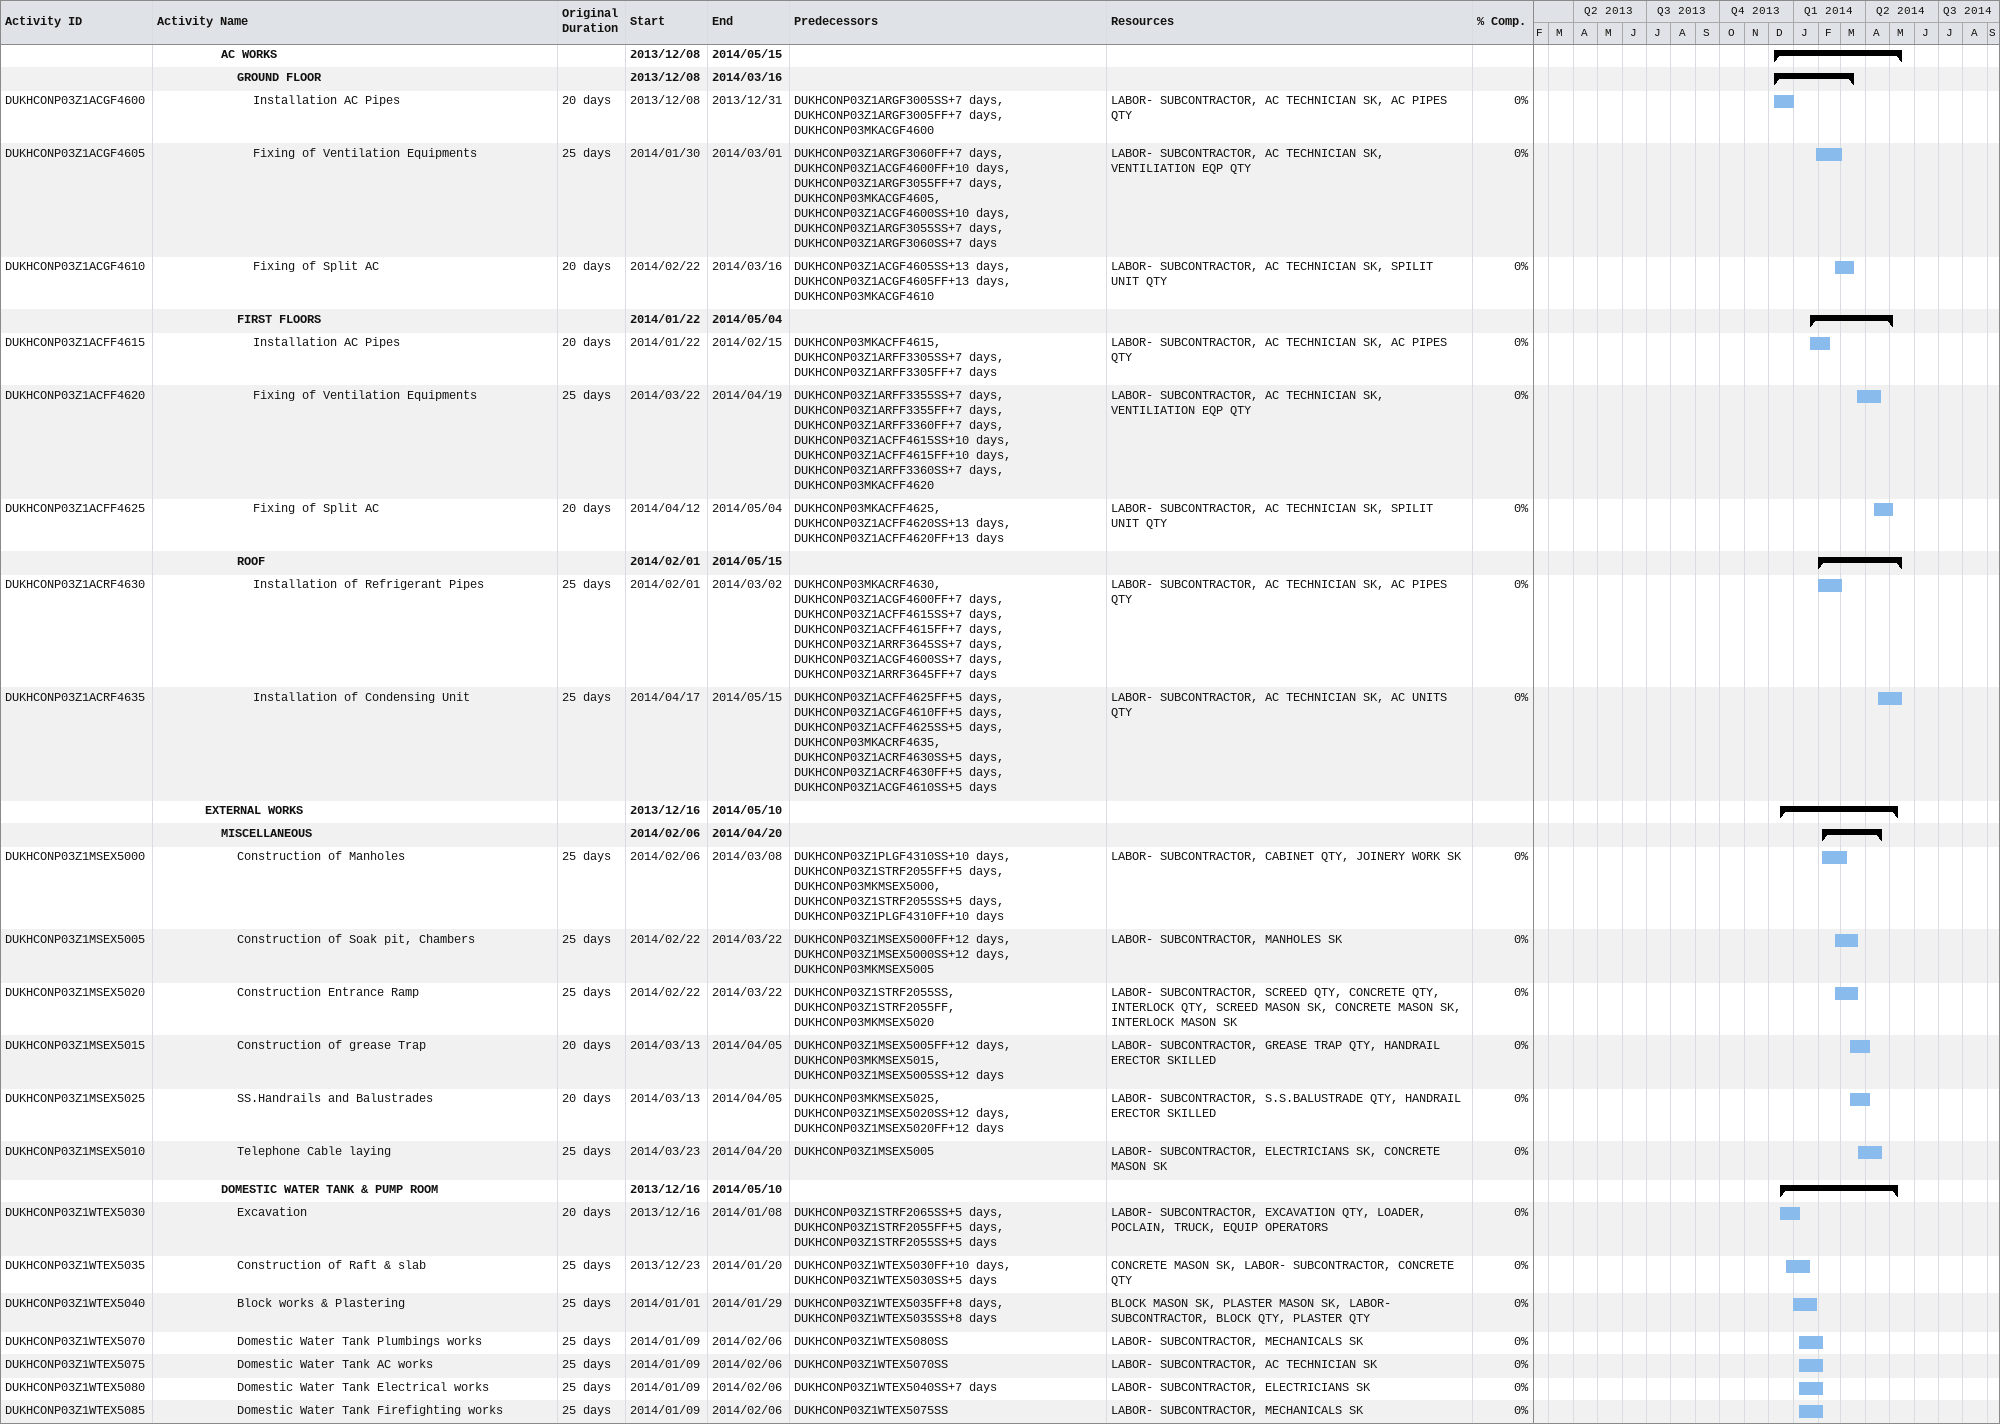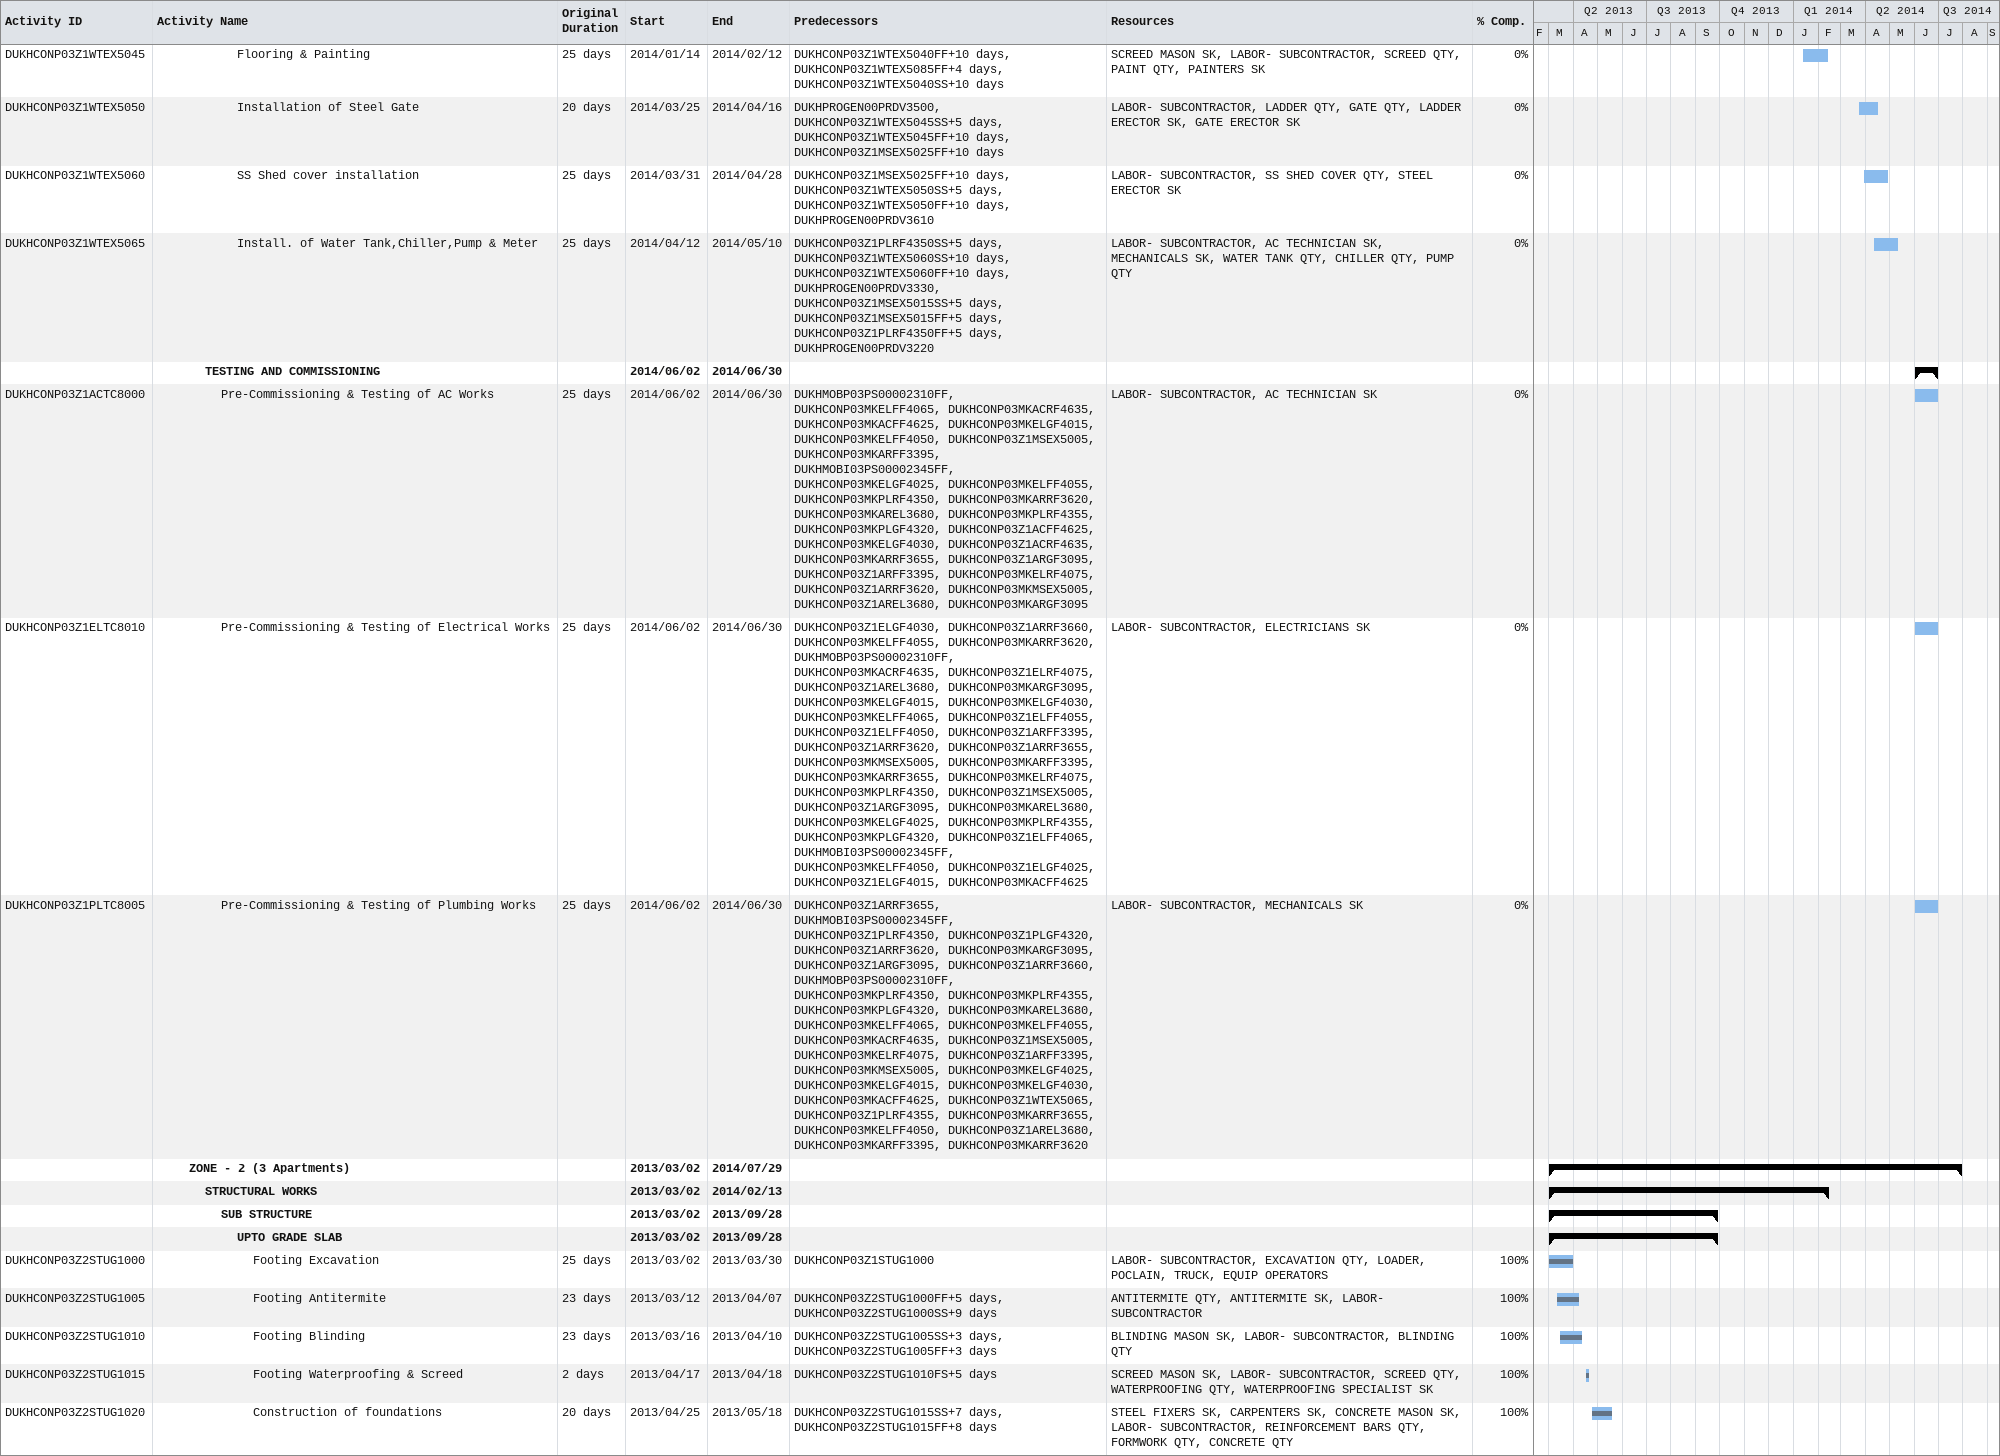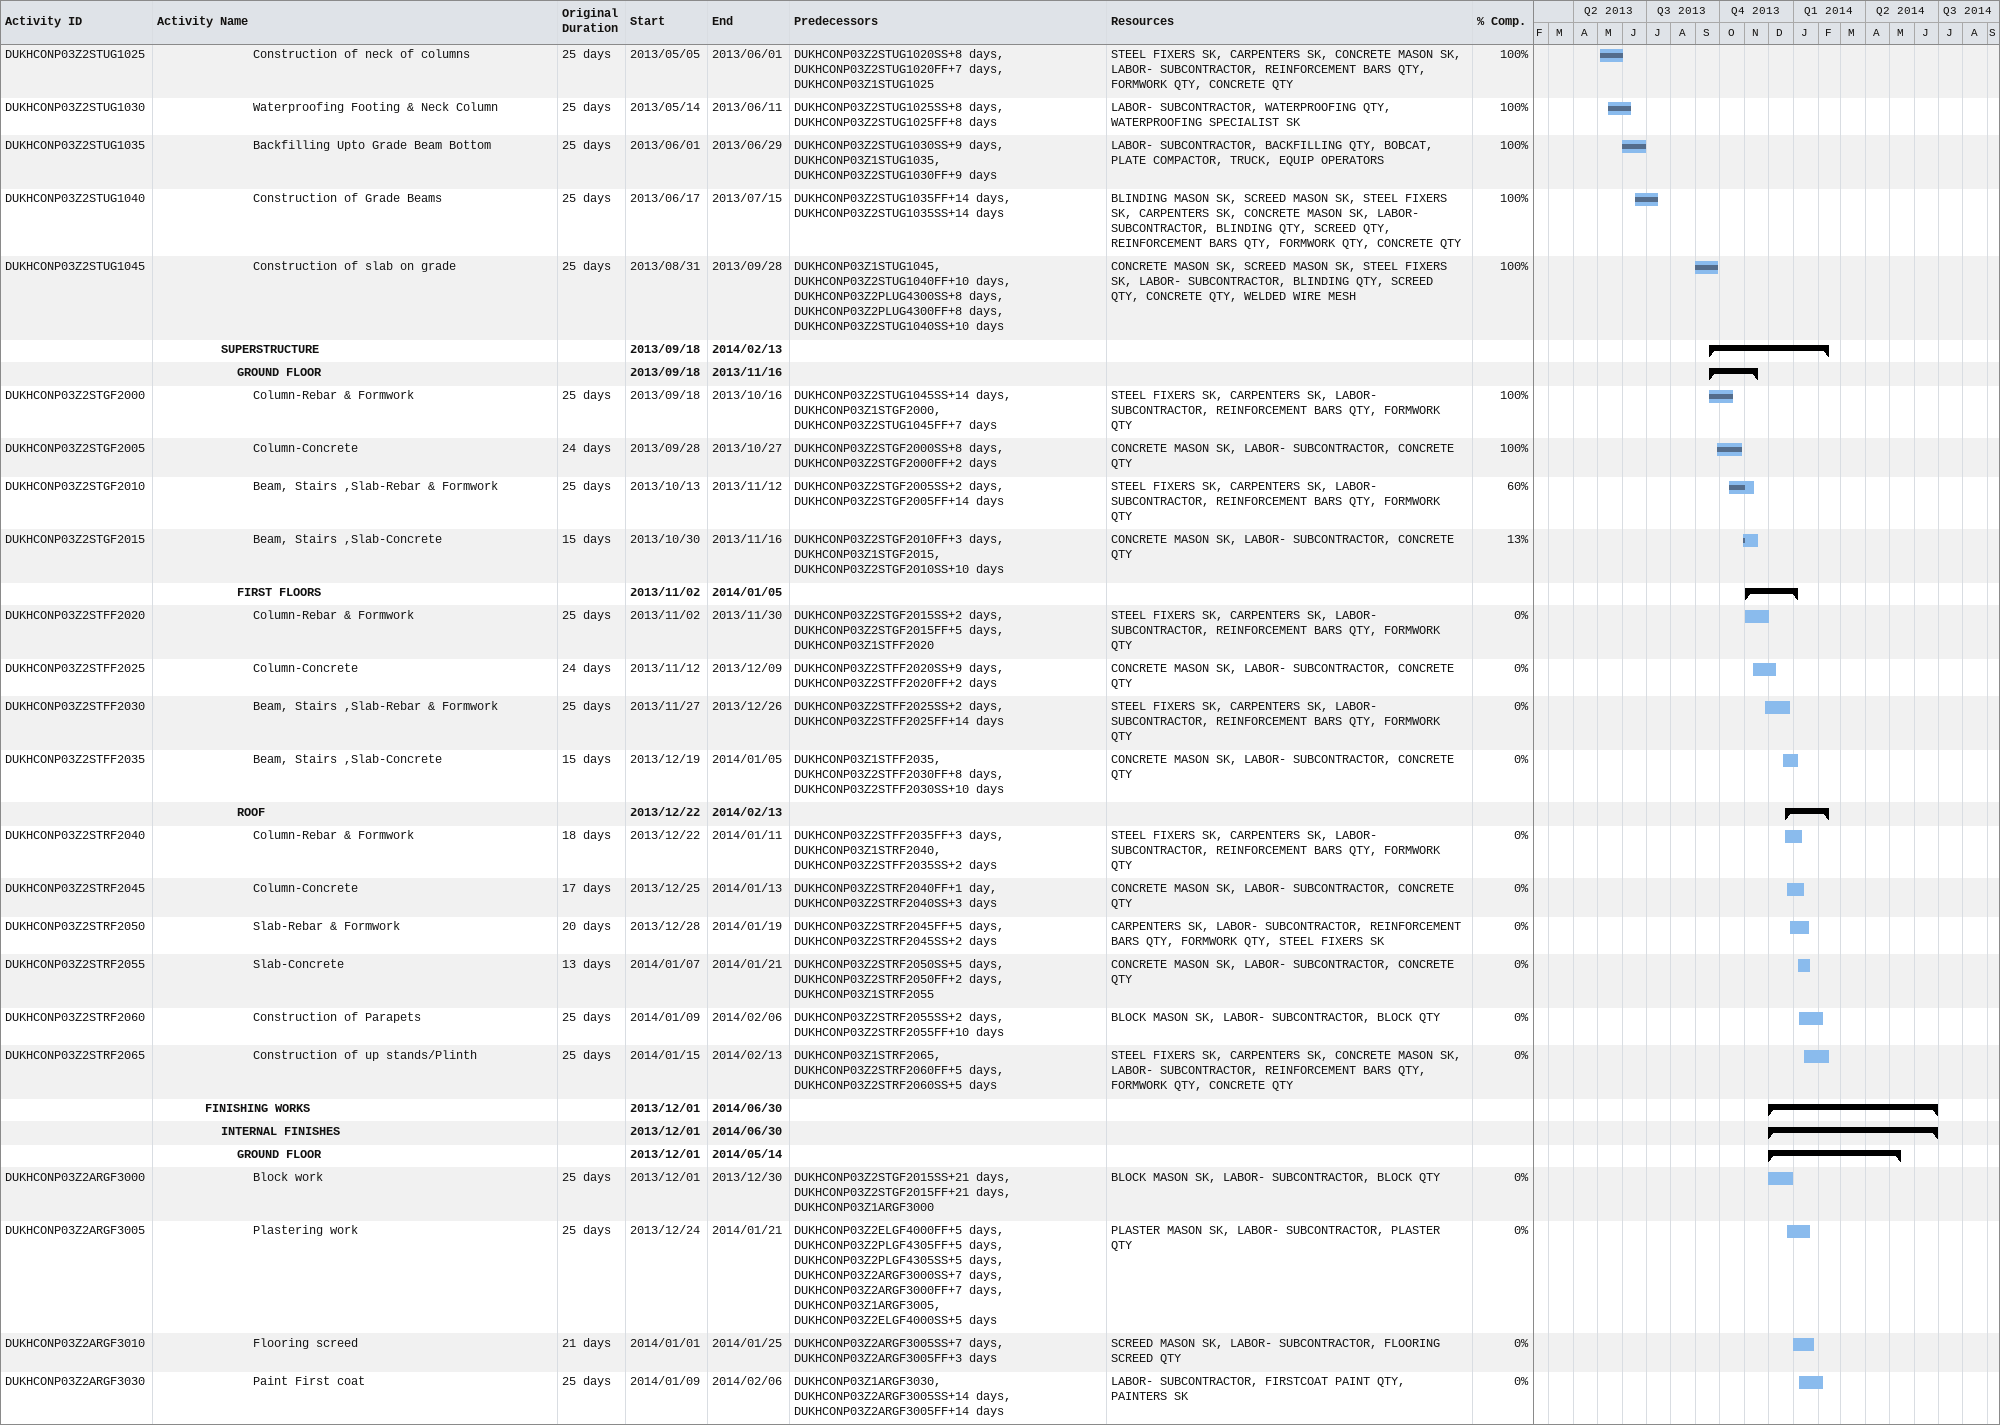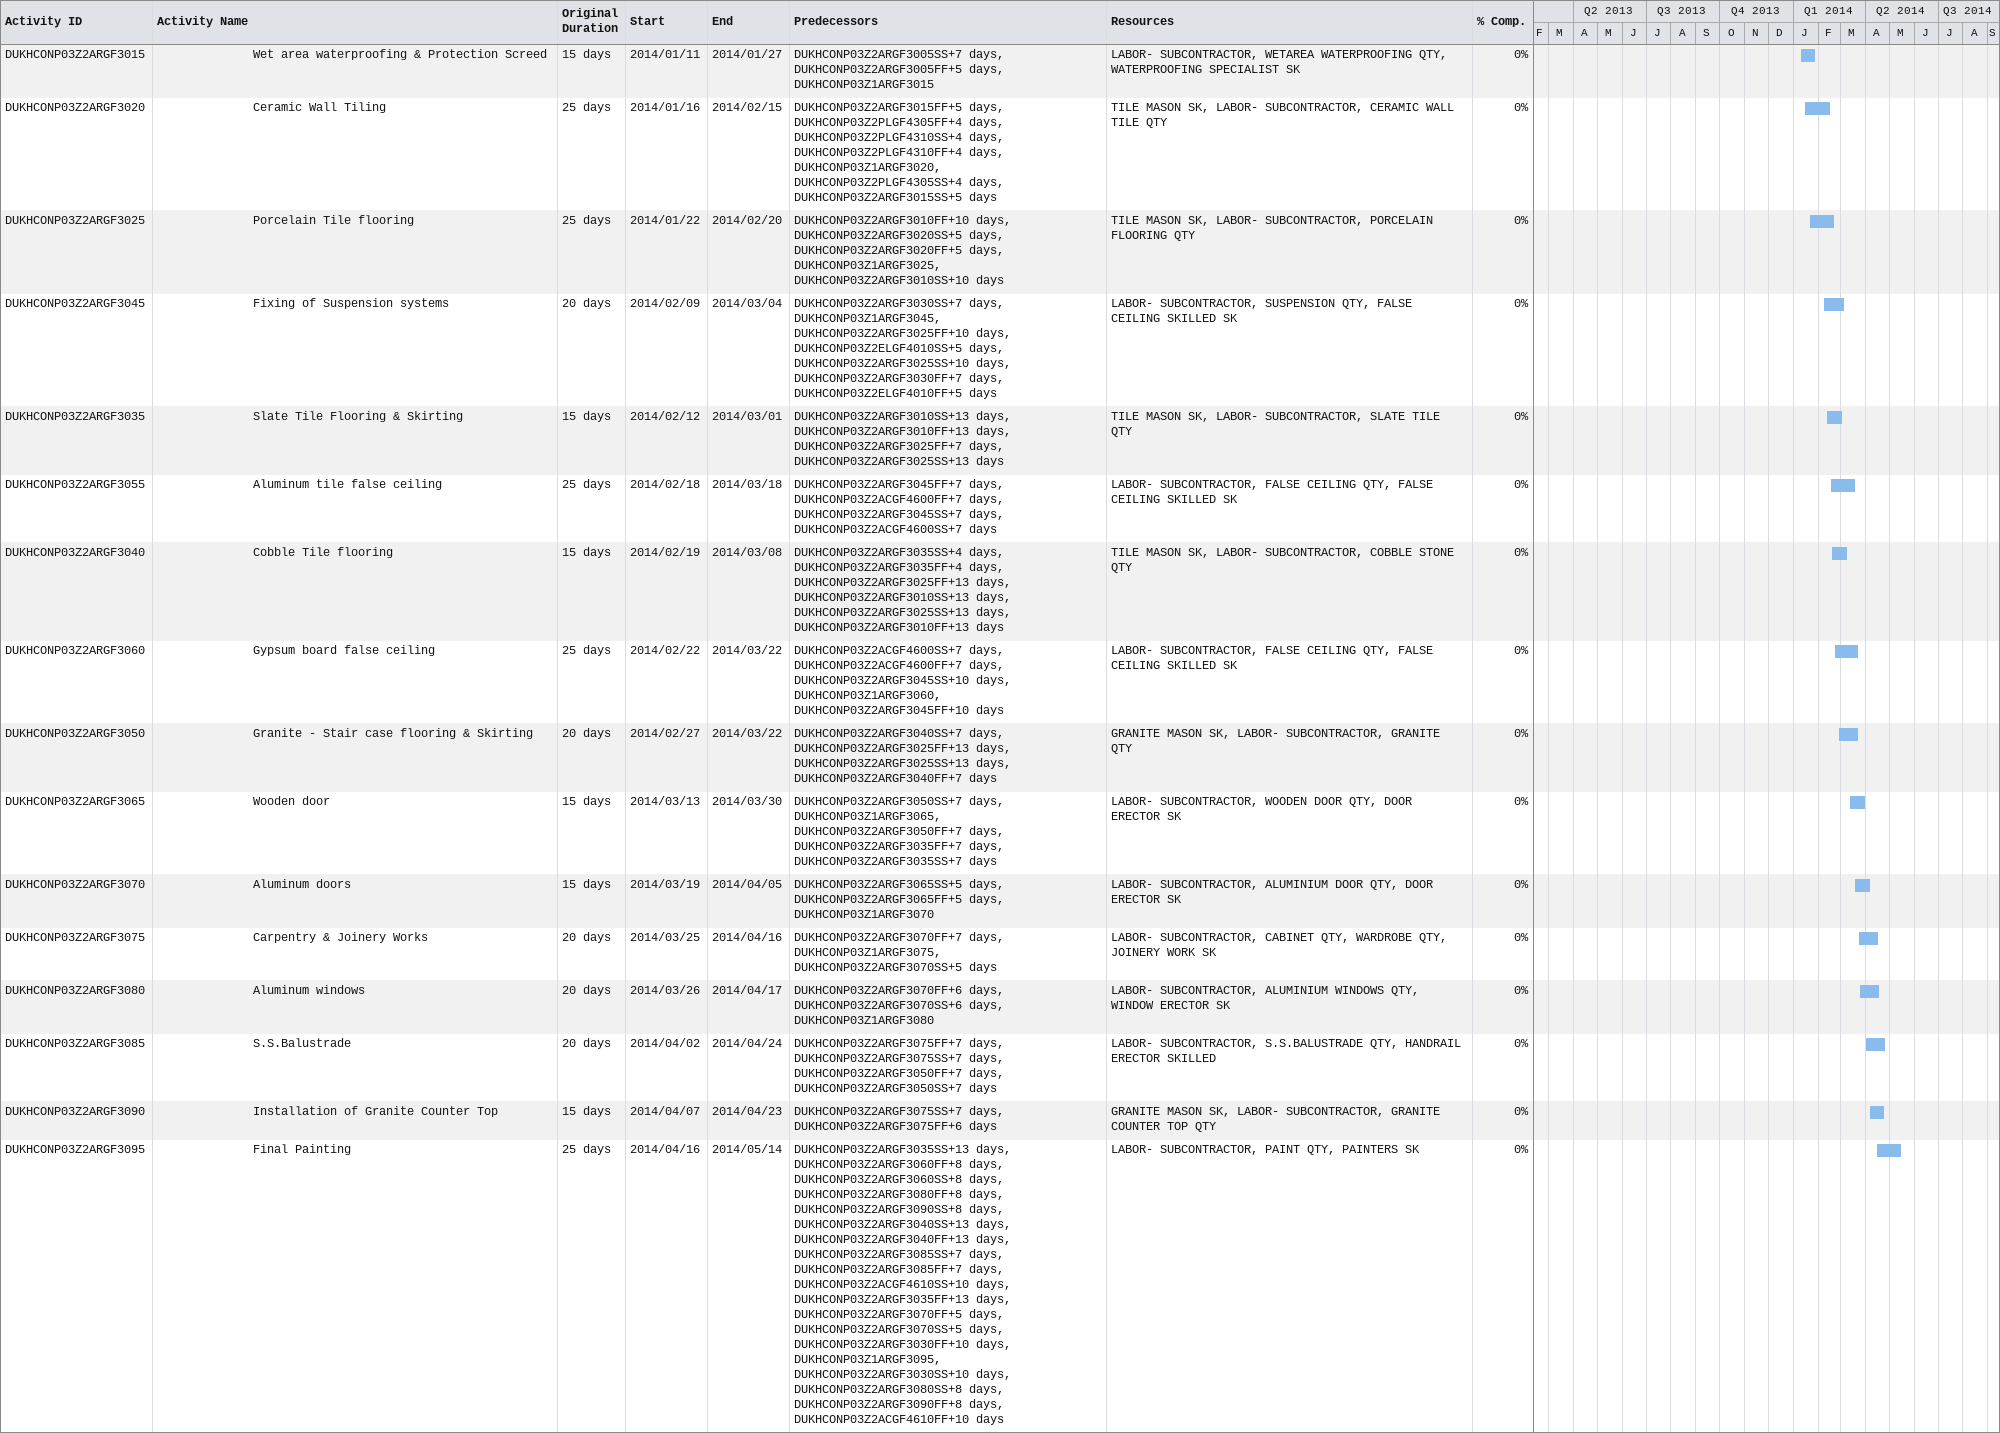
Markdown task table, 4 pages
| ID | Level | Task | Original duration | Start | Finish | Predecessors | Resources | % complete |
|---|---|---|---|---|---|---|---|---|
|  | 5 | **AC WORKS** |  | 2013-12-08 | 2014-05-15 |  |  |  |
|  | 6 | **GROUND FLOOR** |  | 2013-12-08 | 2014-03-16 |  |  |  |
| DUKHCONP03Z1ACGF4600 | 7 | Installation AC Pipes | 20d | 2013-12-08 | 2013-12-31 | DUKHCONP03Z1ARGF3005SS+7d, DUKHCONP03Z1ARGF3005FF+7d, DUKHCONP03MKACGF4600 | LABOR- SUBCONTRACTOR, AC TECHNICIAN SK, AC PIPES QTY | 0 |
| DUKHCONP03Z1ACGF4605 | 7 | Fixing of Ventilation Equipments | 25d | 2014-01-30 | 2014-03-01 | DUKHCONP03Z1ARGF3060FF+7d, DUKHCONP03Z1ACGF4600FF+10d, DUKHCONP03Z1ARGF3055FF+7d, DUKHCONP03MKACGF4605, DUKHCONP03Z1ACGF4600SS+10d, DUKHCONP03Z1ARGF3055SS+7d, DUKHCONP03Z1ARGF3060SS+7d | LABOR- SUBCONTRACTOR, AC TECHNICIAN SK, VENTILIATION EQP QTY | 0 |
| DUKHCONP03Z1ACGF4610 | 7 | Fixing of Split AC | 20d | 2014-02-22 | 2014-03-16 | DUKHCONP03Z1ACGF4605SS+13d, DUKHCONP03Z1ACGF4605FF+13d, DUKHCONP03MKACGF4610 | LABOR- SUBCONTRACTOR, AC TECHNICIAN SK, SPILIT UNIT QTY | 0 |
|  | 6 | **FIRST FLOORS** |  | 2014-01-22 | 2014-05-04 |  |  |  |
| DUKHCONP03Z1ACFF4615 | 7 | Installation AC Pipes | 20d | 2014-01-22 | 2014-02-15 | DUKHCONP03MKACFF4615, DUKHCONP03Z1ARFF3305SS+7d, DUKHCONP03Z1ARFF3305FF+7d | LABOR- SUBCONTRACTOR, AC TECHNICIAN SK, AC PIPES QTY | 0 |
| DUKHCONP03Z1ACFF4620 | 7 | Fixing of Ventilation Equipments | 25d | 2014-03-22 | 2014-04-19 | DUKHCONP03Z1ARFF3355SS+7d, DUKHCONP03Z1ARFF3355FF+7d, DUKHCONP03Z1ARFF3360FF+7d, DUKHCONP03Z1ACFF4615SS+10d, DUKHCONP03Z1ACFF4615FF+10d, DUKHCONP03Z1ARFF3360SS+7d, DUKHCONP03MKACFF4620 | LABOR- SUBCONTRACTOR, AC TECHNICIAN SK, VENTILIATION EQP QTY | 0 |
| DUKHCONP03Z1ACFF4625 | 7 | Fixing of Split AC | 20d | 2014-04-12 | 2014-05-04 | DUKHCONP03MKACFF4625, DUKHCONP03Z1ACFF4620SS+13d, DUKHCONP03Z1ACFF4620FF+13d | LABOR- SUBCONTRACTOR, AC TECHNICIAN SK, SPILIT UNIT QTY | 0 |
|  | 6 | **ROOF** |  | 2014-02-01 | 2014-05-15 |  |  |  |
| DUKHCONP03Z1ACRF4630 | 7 | Installation of Refrigerant Pipes | 25d | 2014-02-01 | 2014-03-02 | DUKHCONP03MKACRF4630, DUKHCONP03Z1ACGF4600FF+7d, DUKHCONP03Z1ACFF4615SS+7d, DUKHCONP03Z1ACFF4615FF+7d, DUKHCONP03Z1ARRF3645SS+7d, DUKHCONP03Z1ACGF4600SS+7d, DUKHCONP03Z1ARRF3645FF+7d | LABOR- SUBCONTRACTOR, AC TECHNICIAN SK, AC PIPES QTY | 0 |
| DUKHCONP03Z1ACRF4635 | 7 | Installation of Condensing Unit | 25d | 2014-04-17 | 2014-05-15 | DUKHCONP03Z1ACFF4625FF+5d, DUKHCONP03Z1ACGF4610FF+5d, DUKHCONP03Z1ACFF4625SS+5d, DUKHCONP03MKACRF4635, DUKHCONP03Z1ACRF4630SS+5d, DUKHCONP03Z1ACRF4630FF+5d, DUKHCONP03Z1ACGF4610SS+5d | LABOR- SUBCONTRACTOR, AC TECHNICIAN SK, AC UNITS QTY | 0 |
|  | 4 | **EXTERNAL WORKS** |  | 2013-12-16 | 2014-05-10 |  |  |  |
|  | 5 | **MISCELLANEOUS** |  | 2014-02-06 | 2014-04-20 |  |  |  |
| DUKHCONP03Z1MSEX5000 | 6 | Construction of Manholes | 25d | 2014-02-06 | 2014-03-08 | DUKHCONP03Z1PLGF4310SS+10d, DUKHCONP03Z1STRF2055FF+5d, DUKHCONP03MKMSEX5000, DUKHCONP03Z1STRF2055SS+5d, DUKHCONP03Z1PLGF4310FF+10d | LABOR- SUBCONTRACTOR, CABINET QTY, JOINERY WORK SK | 0 |
| DUKHCONP03Z1MSEX5005 | 6 | Construction of Soak pit, Chambers | 25d | 2014-02-22 | 2014-03-22 | DUKHCONP03Z1MSEX5000FF+12d, DUKHCONP03Z1MSEX5000SS+12d, DUKHCONP03MKMSEX5005 | LABOR- SUBCONTRACTOR, MANHOLES SK | 0 |
| DUKHCONP03Z1MSEX5020 | 6 | Construction Entrance Ramp | 25d | 2014-02-22 | 2014-03-22 | DUKHCONP03Z1STRF2055SS, DUKHCONP03Z1STRF2055FF, DUKHCONP03MKMSEX5020 | LABOR- SUBCONTRACTOR, SCREED QTY, CONCRETE QTY, INTERLOCK QTY, SCREED MASON SK, CONCRETE MASON SK, INTERLOCK MASON SK | 0 |
| DUKHCONP03Z1MSEX5015 | 6 | Construction of grease Trap | 20d | 2014-03-13 | 2014-04-05 | DUKHCONP03Z1MSEX5005FF+12d, DUKHCONP03MKMSEX5015, DUKHCONP03Z1MSEX5005SS+12d | LABOR- SUBCONTRACTOR, GREASE TRAP QTY, HANDRAIL ERECTOR SKILLED | 0 |
| DUKHCONP03Z1MSEX5025 | 6 | SS.Handrails and Balustrades | 20d | 2014-03-13 | 2014-04-05 | DUKHCONP03MKMSEX5025, DUKHCONP03Z1MSEX5020SS+12d, DUKHCONP03Z1MSEX5020FF+12d | LABOR- SUBCONTRACTOR, S.S.BALUSTRADE QTY, HANDRAIL ERECTOR SKILLED | 0 |
| DUKHCONP03Z1MSEX5010 | 6 | Telephone Cable laying | 25d | 2014-03-23 | 2014-04-20 | DUKHCONP03Z1MSEX5005 | LABOR- SUBCONTRACTOR, ELECTRICIANS SK, CONCRETE MASON SK | 0 |
|  | 5 | **DOMESTIC WATER TANK & PUMP ROOM** |  | 2013-12-16 | 2014-05-10 |  |  |  |
| DUKHCONP03Z1WTEX5030 | 6 | Excavation | 20d | 2013-12-16 | 2014-01-08 | DUKHCONP03Z1STRF2065SS+5d, DUKHCONP03Z1STRF2055FF+5d, DUKHCONP03Z1STRF2055SS+5d | LABOR- SUBCONTRACTOR, EXCAVATION QTY, LOADER, POCLAIN, TRUCK, EQUIP OPERATORS | 0 |
| DUKHCONP03Z1WTEX5035 | 6 | Construction of Raft & slab | 25d | 2013-12-23 | 2014-01-20 | DUKHCONP03Z1WTEX5030FF+10d, DUKHCONP03Z1WTEX5030SS+5d | CONCRETE MASON SK, LABOR- SUBCONTRACTOR, CONCRETE QTY | 0 |
| DUKHCONP03Z1WTEX5040 | 6 | Block works & Plastering | 25d | 2014-01-01 | 2014-01-29 | DUKHCONP03Z1WTEX5035FF+8d, DUKHCONP03Z1WTEX5035SS+8d | BLOCK MASON SK, PLASTER MASON SK, LABOR- SUBCONTRACTOR, BLOCK QTY, PLASTER QTY | 0 |
| DUKHCONP03Z1WTEX5070 | 6 | Domestic Water Tank Plumbings works | 25d | 2014-01-09 | 2014-02-06 | DUKHCONP03Z1WTEX5080SS | LABOR- SUBCONTRACTOR, MECHANICALS SK | 0 |
| DUKHCONP03Z1WTEX5075 | 6 | Domestic Water Tank AC works | 25d | 2014-01-09 | 2014-02-06 | DUKHCONP03Z1WTEX5070SS | LABOR- SUBCONTRACTOR, AC TECHNICIAN SK | 0 |
| DUKHCONP03Z1WTEX5080 | 6 | Domestic Water Tank Electrical works | 25d | 2014-01-09 | 2014-02-06 | DUKHCONP03Z1WTEX5040SS+7d | LABOR- SUBCONTRACTOR, ELECTRICIANS SK | 0 |
| DUKHCONP03Z1WTEX5085 | 6 | Domestic Water Tank Firefighting works | 25d | 2014-01-09 | 2014-02-06 | DUKHCONP03Z1WTEX5075SS | LABOR- SUBCONTRACTOR, MECHANICALS SK | 0 |
| DUKHCONP03Z1WTEX5045 | 6 | Flooring & Painting | 25d | 2014-01-14 | 2014-02-12 | DUKHCONP03Z1WTEX5040FF+10d, DUKHCONP03Z1WTEX5085FF+4d, DUKHCONP03Z1WTEX5040SS+10d | SCREED MASON SK, LABOR- SUBCONTRACTOR, SCREED QTY, PAINT QTY, PAINTERS SK | 0 |
| DUKHCONP03Z1WTEX5050 | 6 | Installation of Steel Gate | 20d | 2014-03-25 | 2014-04-16 | DUKHPROGEN00PRDV3500, DUKHCONP03Z1WTEX5045SS+5d, DUKHCONP03Z1WTEX5045FF+10d, DUKHCONP03Z1MSEX5025FF+10d | LABOR- SUBCONTRACTOR, LADDER QTY, GATE QTY, LADDER ERECTOR SK, GATE ERECTOR SK | 0 |
| DUKHCONP03Z1WTEX5060 | 6 | SS Shed cover installation | 25d | 2014-03-31 | 2014-04-28 | DUKHCONP03Z1MSEX5025FF+10d, DUKHCONP03Z1WTEX5050SS+5d, DUKHCONP03Z1WTEX5050FF+10d, DUKHPROGEN00PRDV3610 | LABOR- SUBCONTRACTOR, SS SHED COVER QTY, STEEL ERECTOR SK | 0 |
| DUKHCONP03Z1WTEX5065 | 6 | Install. of Water Tank,Chiller,Pump & Meter | 25d | 2014-04-12 | 2014-05-10 | DUKHCONP03Z1PLRF4350SS+5d, DUKHCONP03Z1WTEX5060SS+10d, DUKHCONP03Z1WTEX5060FF+10d, DUKHPROGEN00PRDV3330, DUKHCONP03Z1MSEX5015SS+5d, DUKHCONP03Z1MSEX5015FF+5d, DUKHCONP03Z1PLRF4350FF+5d, DUKHPROGEN00PRDV3220 | LABOR- SUBCONTRACTOR, AC TECHNICIAN SK, MECHANICALS SK, WATER TANK QTY, CHILLER QTY, PUMP QTY | 0 |
|  | 4 | **TESTING AND COMMISSIONING** |  | 2014-06-02 | 2014-06-30 |  |  |  |
| DUKHCONP03Z1ACTC8000 | 5 | Pre-Commissioning & Testing of AC Works | 25d | 2014-06-02 | 2014-06-30 | DUKHMOBP03PS00002310FF, DUKHCONP03MKELFF4065, DUKHCONP03MKACRF4635, DUKHCONP03MKACFF4625, DUKHCONP03MKELGF4015, DUKHCONP03MKELFF4050, DUKHCONP03Z1MSEX5005, DUKHCONP03MKARFF3395, DUKHMOBI03PS00002345FF, DUKHCONP03MKELGF4025, DUKHCONP03MKELFF4055, DUKHCONP03MKPLRF4350, DUKHCONP03MKARRF3620, DUKHCONP03MKAREL3680, DUKHCONP03MKPLRF4355, DUKHCONP03MKPLGF4320, DUKHCONP03Z1ACFF4625, DUKHCONP03MKELGF4030, DUKHCONP03Z1ACRF4635, DUKHCONP03MKARRF3655, DUKHCONP03Z1ARGF3095, DUKHCONP03Z1ARFF3395, DUKHCONP03MKELRF4075, DUKHCONP03Z1ARRF3620, DUKHCONP03MKMSEX5005, DUKHCONP03Z1AREL3680, DUKHCONP03MKARGF3095 | LABOR- SUBCONTRACTOR, AC TECHNICIAN SK | 0 |
| DUKHCONP03Z1ELTC8010 | 5 | Pre-Commissioning & Testing of Electrical Works | 25d | 2014-06-02 | 2014-06-30 | DUKHCONP03Z1ELGF4030, DUKHCONP03Z1ARRF3660, DUKHCONP03MKELFF4055, DUKHCONP03MKARRF3620, DUKHMOBP03PS00002310FF, DUKHCONP03MKACRF4635, DUKHCONP03Z1ELRF4075, DUKHCONP03Z1AREL3680, DUKHCONP03MKARGF3095, DUKHCONP03MKELGF4015, DUKHCONP03MKELGF4030, DUKHCONP03MKELFF4065, DUKHCONP03Z1ELFF4055, DUKHCONP03Z1ELFF4050, DUKHCONP03Z1ARFF3395, DUKHCONP03Z1ARRF3620, DUKHCONP03Z1ARRF3655, DUKHCONP03MKMSEX5005, DUKHCONP03MKARFF3395, DUKHCONP03MKARRF3655, DUKHCONP03MKELRF4075, DUKHCONP03MKPLRF4350, DUKHCONP03Z1MSEX5005, DUKHCONP03Z1ARGF3095, DUKHCONP03MKAREL3680, DUKHCONP03MKELGF4025, DUKHCONP03MKPLRF4355, DUKHCONP03MKPLGF4320, DUKHCONP03Z1ELFF4065, DUKHMOBI03PS00002345FF, DUKHCONP03MKELFF4050, DUKHCONP03Z1ELGF4025, DUKHCONP03Z1ELGF4015, DUKHCONP03MKACFF4625 | LABOR- SUBCONTRACTOR, ELECTRICIANS SK | 0 |
| DUKHCONP03Z1PLTC8005 | 5 | Pre-Commissioning & Testing of Plumbing Works | 25d | 2014-06-02 | 2014-06-30 | DUKHCONP03Z1ARRF3655, DUKHMOBI03PS00002345FF, DUKHCONP03Z1PLRF4350, DUKHCONP03Z1PLGF4320, DUKHCONP03Z1ARRF3620, DUKHCONP03MKARGF3095, DUKHCONP03Z1ARGF3095, DUKHCONP03Z1ARRF3660, DUKHMOBP03PS00002310FF, DUKHCONP03MKPLRF4350, DUKHCONP03MKPLRF4355, DUKHCONP03MKPLGF4320, DUKHCONP03MKAREL3680, DUKHCONP03MKELFF4065, DUKHCONP03MKELFF4055, DUKHCONP03MKACRF4635, DUKHCONP03Z1MSEX5005, DUKHCONP03MKELRF4075, DUKHCONP03Z1ARFF3395, DUKHCONP03MKMSEX5005, DUKHCONP03MKELGF4025, DUKHCONP03MKELGF4015, DUKHCONP03MKELGF4030, DUKHCONP03MKACFF4625, DUKHCONP03Z1WTEX5065, DUKHCONP03Z1PLRF4355, DUKHCONP03MKARRF3655, DUKHCONP03MKELFF4050, DUKHCONP03Z1AREL3680, DUKHCONP03MKARFF3395, DUKHCONP03MKARRF3620 | LABOR- SUBCONTRACTOR, MECHANICALS SK | 0 |
|  | 3 | **ZONE - 2 (3 Apartments)** |  | 2013-03-02 | 2014-07-29 |  |  |  |
|  | 4 | **STRUCTURAL WORKS** |  | 2013-03-02 | 2014-02-13 |  |  |  |
|  | 5 | **SUB STRUCTURE** |  | 2013-03-02 | 2013-09-28 |  |  |  |
|  | 6 | **UPTO GRADE SLAB** |  | 2013-03-02 | 2013-09-28 |  |  |  |
| DUKHCONP03Z2STUG1000 | 7 | Footing Excavation | 25d | 2013-03-02 | 2013-03-30 | DUKHCONP03Z1STUG1000 | LABOR- SUBCONTRACTOR, EXCAVATION QTY, LOADER, POCLAIN, TRUCK, EQUIP OPERATORS | 100 |
| DUKHCONP03Z2STUG1005 | 7 | Footing Antitermite | 23d | 2013-03-12 | 2013-04-07 | DUKHCONP03Z2STUG1000FF+5d, DUKHCONP03Z2STUG1000SS+9d | ANTITERMITE QTY, ANTITERMITE SK, LABOR- SUBCONTRACTOR | 100 |
| DUKHCONP03Z2STUG1010 | 7 | Footing Blinding | 23d | 2013-03-16 | 2013-04-10 | DUKHCONP03Z2STUG1005SS+3d, DUKHCONP03Z2STUG1005FF+3d | BLINDING MASON SK, LABOR- SUBCONTRACTOR, BLINDING QTY | 100 |
| DUKHCONP03Z2STUG1015 | 7 | Footing Waterproofing & Screed | 2d | 2013-04-17 | 2013-04-18 | DUKHCONP03Z2STUG1010FS+5d | SCREED MASON SK, LABOR- SUBCONTRACTOR, SCREED QTY, WATERPROOFING QTY, WATERPROOFING SPECIALIST SK | 100 |
| DUKHCONP03Z2STUG1020 | 7 | Construction of foundations | 20d | 2013-04-25 | 2013-05-18 | DUKHCONP03Z2STUG1015SS+7d, DUKHCONP03Z2STUG1015FF+8d | STEEL FIXERS SK, CARPENTERS SK, CONCRETE MASON SK, LABOR- SUBCONTRACTOR, REINFORCEMENT BARS QTY, FORMWORK QTY, CONCRETE QTY | 100 |
| DUKHCONP03Z2STUG1025 | 7 | Construction of neck of columns | 25d | 2013-05-05 | 2013-06-01 | DUKHCONP03Z2STUG1020SS+8d, DUKHCONP03Z2STUG1020FF+7d, DUKHCONP03Z1STUG1025 | STEEL FIXERS SK, CARPENTERS SK, CONCRETE MASON SK, LABOR- SUBCONTRACTOR, REINFORCEMENT BARS QTY, FORMWORK QTY, CONCRETE QTY | 100 |
| DUKHCONP03Z2STUG1030 | 7 | Waterproofing Footing & Neck Column | 25d | 2013-05-14 | 2013-06-11 | DUKHCONP03Z2STUG1025SS+8d, DUKHCONP03Z2STUG1025FF+8d | LABOR- SUBCONTRACTOR, WATERPROOFING QTY, WATERPROOFING SPECIALIST SK | 100 |
| DUKHCONP03Z2STUG1035 | 7 | Backfilling Upto Grade Beam Bottom | 25d | 2013-06-01 | 2013-06-29 | DUKHCONP03Z2STUG1030SS+9d, DUKHCONP03Z1STUG1035, DUKHCONP03Z2STUG1030FF+9d | LABOR- SUBCONTRACTOR, BACKFILLING QTY, BOBCAT, PLATE COMPACTOR, TRUCK, EQUIP OPERATORS | 100 |
| DUKHCONP03Z2STUG1040 | 7 | Construction of Grade Beams | 25d | 2013-06-17 | 2013-07-15 | DUKHCONP03Z2STUG1035FF+14d, DUKHCONP03Z2STUG1035SS+14d | BLINDING MASON SK, SCREED MASON SK, STEEL FIXERS SK, CARPENTERS SK, CONCRETE MASON SK, LABOR- SUBCONTRACTOR, BLINDING QTY, SCREED QTY, REINFORCEMENT BARS QTY, FORMWORK QTY, CONCRETE QTY | 100 |
| DUKHCONP03Z2STUG1045 | 7 | Construction of slab on grade | 25d | 2013-08-31 | 2013-09-28 | DUKHCONP03Z1STUG1045, DUKHCONP03Z2STUG1040FF+10d, DUKHCONP03Z2PLUG4300SS+8d, DUKHCONP03Z2PLUG4300FF+8d, DUKHCONP03Z2STUG1040SS+10d | CONCRETE MASON SK, SCREED MASON SK, STEEL FIXERS SK, LABOR- SUBCONTRACTOR, BLINDING QTY, SCREED QTY, CONCRETE QTY, WELDED WIRE MESH | 100 |
|  | 5 | **SUPERSTRUCTURE** |  | 2013-09-18 | 2014-02-13 |  |  |  |
|  | 6 | **GROUND FLOOR** |  | 2013-09-18 | 2013-11-16 |  |  |  |
| DUKHCONP03Z2STGF2000 | 7 | Column-Rebar & Formwork | 25d | 2013-09-18 | 2013-10-16 | DUKHCONP03Z2STUG1045SS+14d, DUKHCONP03Z1STGF2000, DUKHCONP03Z2STUG1045FF+7d | STEEL FIXERS SK, CARPENTERS SK, LABOR- SUBCONTRACTOR, REINFORCEMENT BARS QTY, FORMWORK QTY | 100 |
| DUKHCONP03Z2STGF2005 | 7 | Column-Concrete | 24d | 2013-09-28 | 2013-10-27 | DUKHCONP03Z2STGF2000SS+8d, DUKHCONP03Z2STGF2000FF+2d | CONCRETE MASON SK, LABOR- SUBCONTRACTOR, CONCRETE QTY | 100 |
| DUKHCONP03Z2STGF2010 | 7 | Beam, Stairs ,Slab-Rebar & Formwork | 25d | 2013-10-13 | 2013-11-12 | DUKHCONP03Z2STGF2005SS+2d, DUKHCONP03Z2STGF2005FF+14d | STEEL FIXERS SK, CARPENTERS SK, LABOR- SUBCONTRACTOR, REINFORCEMENT BARS QTY, FORMWORK QTY | 60 |
| DUKHCONP03Z2STGF2015 | 7 | Beam, Stairs ,Slab-Concrete | 15d | 2013-10-30 | 2013-11-16 | DUKHCONP03Z2STGF2010FF+3d, DUKHCONP03Z1STGF2015, DUKHCONP03Z2STGF2010SS+10d | CONCRETE MASON SK, LABOR- SUBCONTRACTOR, CONCRETE QTY | 13 |
|  | 6 | **FIRST FLOORS** |  | 2013-11-02 | 2014-01-05 |  |  |  |
| DUKHCONP03Z2STFF2020 | 7 | Column-Rebar & Formwork | 25d | 2013-11-02 | 2013-11-30 | DUKHCONP03Z2STGF2015SS+2d, DUKHCONP03Z2STGF2015FF+5d, DUKHCONP03Z1STFF2020 | STEEL FIXERS SK, CARPENTERS SK, LABOR- SUBCONTRACTOR, REINFORCEMENT BARS QTY, FORMWORK QTY | 0 |
| DUKHCONP03Z2STFF2025 | 7 | Column-Concrete | 24d | 2013-11-12 | 2013-12-09 | DUKHCONP03Z2STFF2020SS+9d, DUKHCONP03Z2STFF2020FF+2d | CONCRETE MASON SK, LABOR- SUBCONTRACTOR, CONCRETE QTY | 0 |
| DUKHCONP03Z2STFF2030 | 7 | Beam, Stairs ,Slab-Rebar & Formwork | 25d | 2013-11-27 | 2013-12-26 | DUKHCONP03Z2STFF2025SS+2d, DUKHCONP03Z2STFF2025FF+14d | STEEL FIXERS SK, CARPENTERS SK, LABOR- SUBCONTRACTOR, REINFORCEMENT BARS QTY, FORMWORK QTY | 0 |
| DUKHCONP03Z2STFF2035 | 7 | Beam, Stairs ,Slab-Concrete | 15d | 2013-12-19 | 2014-01-05 | DUKHCONP03Z1STFF2035, DUKHCONP03Z2STFF2030FF+8d, DUKHCONP03Z2STFF2030SS+10d | CONCRETE MASON SK, LABOR- SUBCONTRACTOR, CONCRETE QTY | 0 |
|  | 6 | **ROOF** |  | 2013-12-22 | 2014-02-13 |  |  |  |
| DUKHCONP03Z2STRF2040 | 7 | Column-Rebar & Formwork | 18d | 2013-12-22 | 2014-01-11 | DUKHCONP03Z2STFF2035FF+3d, DUKHCONP03Z1STRF2040, DUKHCONP03Z2STFF2035SS+2d | STEEL FIXERS SK, CARPENTERS SK, LABOR- SUBCONTRACTOR, REINFORCEMENT BARS QTY, FORMWORK QTY | 0 |
| DUKHCONP03Z2STRF2045 | 7 | Column-Concrete | 17d | 2013-12-25 | 2014-01-13 | DUKHCONP03Z2STRF2040FF+1d, DUKHCONP03Z2STRF2040SS+3d | CONCRETE MASON SK, LABOR- SUBCONTRACTOR, CONCRETE QTY | 0 |
| DUKHCONP03Z2STRF2050 | 7 | Slab-Rebar & Formwork | 20d | 2013-12-28 | 2014-01-19 | DUKHCONP03Z2STRF2045FF+5d, DUKHCONP03Z2STRF2045SS+2d | CARPENTERS SK, LABOR- SUBCONTRACTOR, REINFORCEMENT BARS QTY, FORMWORK QTY, STEEL FIXERS SK | 0 |
| DUKHCONP03Z2STRF2055 | 7 | Slab-Concrete | 13d | 2014-01-07 | 2014-01-21 | DUKHCONP03Z2STRF2050SS+5d, DUKHCONP03Z2STRF2050FF+2d, DUKHCONP03Z1STRF2055 | CONCRETE MASON SK, LABOR- SUBCONTRACTOR, CONCRETE QTY | 0 |
| DUKHCONP03Z2STRF2060 | 7 | Construction of Parapets | 25d | 2014-01-09 | 2014-02-06 | DUKHCONP03Z2STRF2055SS+2d, DUKHCONP03Z2STRF2055FF+10d | BLOCK MASON SK, LABOR- SUBCONTRACTOR, BLOCK QTY | 0 |
| DUKHCONP03Z2STRF2065 | 7 | Construction of up stands/Plinth | 25d | 2014-01-15 | 2014-02-13 | DUKHCONP03Z1STRF2065, DUKHCONP03Z2STRF2060FF+5d, DUKHCONP03Z2STRF2060SS+5d | STEEL FIXERS SK, CARPENTERS SK, CONCRETE MASON SK, LABOR- SUBCONTRACTOR, REINFORCEMENT BARS QTY, FORMWORK QTY, CONCRETE QTY | 0 |
|  | 4 | **FINISHING WORKS** |  | 2013-12-01 | 2014-06-30 |  |  |  |
|  | 5 | **INTERNAL FINISHES** |  | 2013-12-01 | 2014-06-30 |  |  |  |
|  | 6 | **GROUND FLOOR** |  | 2013-12-01 | 2014-05-14 |  |  |  |
| DUKHCONP03Z2ARGF3000 | 7 | Block work | 25d | 2013-12-01 | 2013-12-30 | DUKHCONP03Z2STGF2015SS+21d, DUKHCONP03Z2STGF2015FF+21d, DUKHCONP03Z1ARGF3000 | BLOCK MASON SK, LABOR- SUBCONTRACTOR, BLOCK QTY | 0 |
| DUKHCONP03Z2ARGF3005 | 7 | Plastering work | 25d | 2013-12-24 | 2014-01-21 | DUKHCONP03Z2ELGF4000FF+5d, DUKHCONP03Z2PLGF4305FF+5d, DUKHCONP03Z2PLGF4305SS+5d, DUKHCONP03Z2ARGF3000SS+7d, DUKHCONP03Z2ARGF3000FF+7d, DUKHCONP03Z1ARGF3005, DUKHCONP03Z2ELGF4000SS+5d | PLASTER MASON SK, LABOR- SUBCONTRACTOR, PLASTER QTY | 0 |
| DUKHCONP03Z2ARGF3010 | 7 | Flooring screed | 21d | 2014-01-01 | 2014-01-25 | DUKHCONP03Z2ARGF3005SS+7d, DUKHCONP03Z2ARGF3005FF+3d | SCREED MASON SK, LABOR- SUBCONTRACTOR, FLOORING SCREED QTY | 0 |
| DUKHCONP03Z2ARGF3030 | 7 | Paint First coat | 25d | 2014-01-09 | 2014-02-06 | DUKHCONP03Z1ARGF3030, DUKHCONP03Z2ARGF3005SS+14d, DUKHCONP03Z2ARGF3005FF+14d | LABOR- SUBCONTRACTOR, FIRSTCOAT PAINT QTY, PAINTERS SK | 0 |
| DUKHCONP03Z2ARGF3015 | 7 | Wet area waterproofing & Protection Screed | 15d | 2014-01-11 | 2014-01-27 | DUKHCONP03Z2ARGF3005SS+7d, DUKHCONP03Z2ARGF3005FF+5d, DUKHCONP03Z1ARGF3015 | LABOR- SUBCONTRACTOR, WETAREA WATERPROOFING QTY, WATERPROOFING SPECIALIST SK | 0 |
| DUKHCONP03Z2ARGF3020 | 7 | Ceramic Wall Tiling | 25d | 2014-01-16 | 2014-02-15 | DUKHCONP03Z2ARGF3015FF+5d, DUKHCONP03Z2PLGF4305FF+4d, DUKHCONP03Z2PLGF4310SS+4d, DUKHCONP03Z2PLGF4310FF+4d, DUKHCONP03Z1ARGF3020, DUKHCONP03Z2PLGF4305SS+4d, DUKHCONP03Z2ARGF3015SS+5d | TILE MASON SK, LABOR- SUBCONTRACTOR, CERAMIC WALL TILE QTY | 0 |
| DUKHCONP03Z2ARGF3025 | 7 | Porcelain Tile flooring | 25d | 2014-01-22 | 2014-02-20 | DUKHCONP03Z2ARGF3010FF+10d, DUKHCONP03Z2ARGF3020SS+5d, DUKHCONP03Z2ARGF3020FF+5d, DUKHCONP03Z1ARGF3025, DUKHCONP03Z2ARGF3010SS+10d | TILE MASON SK, LABOR- SUBCONTRACTOR, PORCELAIN FLOORING QTY | 0 |
| DUKHCONP03Z2ARGF3045 | 7 | Fixing of Suspension systems | 20d | 2014-02-09 | 2014-03-04 | DUKHCONP03Z2ARGF3030SS+7d, DUKHCONP03Z1ARGF3045, DUKHCONP03Z2ARGF3025FF+10d, DUKHCONP03Z2ELGF4010SS+5d, DUKHCONP03Z2ARGF3025SS+10d, DUKHCONP03Z2ARGF3030FF+7d, DUKHCONP03Z2ELGF4010FF+5d | LABOR- SUBCONTRACTOR, SUSPENSION QTY, FALSE CEILING SKILLED SK | 0 |
| DUKHCONP03Z2ARGF3035 | 7 | Slate Tile Flooring & Skirting | 15d | 2014-02-12 | 2014-03-01 | DUKHCONP03Z2ARGF3010SS+13d, DUKHCONP03Z2ARGF3010FF+13d, DUKHCONP03Z2ARGF3025FF+7d, DUKHCONP03Z2ARGF3025SS+13d | TILE MASON SK, LABOR- SUBCONTRACTOR, SLATE TILE QTY | 0 |
| DUKHCONP03Z2ARGF3055 | 7 | Aluminum tile false ceiling | 25d | 2014-02-18 | 2014-03-18 | DUKHCONP03Z2ARGF3045FF+7d, DUKHCONP03Z2ACGF4600FF+7d, DUKHCONP03Z2ARGF3045SS+7d, DUKHCONP03Z2ACGF4600SS+7d | LABOR- SUBCONTRACTOR, FALSE CEILING QTY, FALSE CEILING SKILLED SK | 0 |
| DUKHCONP03Z2ARGF3040 | 7 | Cobble Tile flooring | 15d | 2014-02-19 | 2014-03-08 | DUKHCONP03Z2ARGF3035SS+4d, DUKHCONP03Z2ARGF3035FF+4d, DUKHCONP03Z2ARGF3025FF+13d, DUKHCONP03Z2ARGF3010SS+13d, DUKHCONP03Z2ARGF3025SS+13d, DUKHCONP03Z2ARGF3010FF+13d | TILE MASON SK, LABOR- SUBCONTRACTOR, COBBLE STONE QTY | 0 |
| DUKHCONP03Z2ARGF3060 | 7 | Gypsum board false ceiling | 25d | 2014-02-22 | 2014-03-22 | DUKHCONP03Z2ACGF4600SS+7d, DUKHCONP03Z2ACGF4600FF+7d, DUKHCONP03Z2ARGF3045SS+10d, DUKHCONP03Z1ARGF3060, DUKHCONP03Z2ARGF3045FF+10d | LABOR- SUBCONTRACTOR, FALSE CEILING QTY, FALSE CEILING SKILLED SK | 0 |
| DUKHCONP03Z2ARGF3050 | 7 | Granite - Stair case flooring & Skirting | 20d | 2014-02-27 | 2014-03-22 | DUKHCONP03Z2ARGF3040SS+7d, DUKHCONP03Z2ARGF3025FF+13d, DUKHCONP03Z2ARGF3025SS+13d, DUKHCONP03Z2ARGF3040FF+7d | GRANITE MASON SK, LABOR- SUBCONTRACTOR, GRANITE QTY | 0 |
| DUKHCONP03Z2ARGF3065 | 7 | Wooden door | 15d | 2014-03-13 | 2014-03-30 | DUKHCONP03Z2ARGF3050SS+7d, DUKHCONP03Z1ARGF3065, DUKHCONP03Z2ARGF3050FF+7d, DUKHCONP03Z2ARGF3035FF+7d, DUKHCONP03Z2ARGF3035SS+7d | LABOR- SUBCONTRACTOR, WOODEN DOOR QTY, DOOR ERECTOR SK | 0 |
| DUKHCONP03Z2ARGF3070 | 7 | Aluminum doors | 15d | 2014-03-19 | 2014-04-05 | DUKHCONP03Z2ARGF3065SS+5d, DUKHCONP03Z2ARGF3065FF+5d, DUKHCONP03Z1ARGF3070 | LABOR- SUBCONTRACTOR, ALUMINIUM DOOR QTY, DOOR ERECTOR SK | 0 |
| DUKHCONP03Z2ARGF3075 | 7 | Carpentry & Joinery Works | 20d | 2014-03-25 | 2014-04-16 | DUKHCONP03Z2ARGF3070FF+7d, DUKHCONP03Z1ARGF3075, DUKHCONP03Z2ARGF3070SS+5d | LABOR- SUBCONTRACTOR, CABINET QTY, WARDROBE QTY, JOINERY WORK SK | 0 |
| DUKHCONP03Z2ARGF3080 | 7 | Aluminum windows | 20d | 2014-03-26 | 2014-04-17 | DUKHCONP03Z2ARGF3070FF+6d, DUKHCONP03Z2ARGF3070SS+6d, DUKHCONP03Z1ARGF3080 | LABOR- SUBCONTRACTOR, ALUMINIUM WINDOWS QTY, WINDOW ERECTOR SK | 0 |
| DUKHCONP03Z2ARGF3085 | 7 | S.S.Balustrade | 20d | 2014-04-02 | 2014-04-24 | DUKHCONP03Z2ARGF3075FF+7d, DUKHCONP03Z2ARGF3075SS+7d, DUKHCONP03Z2ARGF3050FF+7d, DUKHCONP03Z2ARGF3050SS+7d | LABOR- SUBCONTRACTOR, S.S.BALUSTRADE QTY, HANDRAIL ERECTOR SKILLED | 0 |
| DUKHCONP03Z2ARGF3090 | 7 | Installation of Granite Counter Top | 15d | 2014-04-07 | 2014-04-23 | DUKHCONP03Z2ARGF3075SS+7d, DUKHCONP03Z2ARGF3075FF+6d | GRANITE MASON SK, LABOR- SUBCONTRACTOR, GRANITE COUNTER TOP QTY | 0 |
| DUKHCONP03Z2ARGF3095 | 7 | Final Painting | 25d | 2014-04-16 | 2014-05-14 | DUKHCONP03Z2ARGF3035SS+13d, DUKHCONP03Z2ARGF3060FF+8d, DUKHCONP03Z2ARGF3060SS+8d, DUKHCONP03Z2ARGF3080FF+8d, DUKHCONP03Z2ARGF3090SS+8d, DUKHCONP03Z2ARGF3040SS+13d, DUKHCONP03Z2ARGF3040FF+13d, DUKHCONP03Z2ARGF3085SS+7d, DUKHCONP03Z2ARGF3085FF+7d, DUKHCONP03Z2ACGF4610SS+10d, DUKHCONP03Z2ARGF3035FF+13d, DUKHCONP03Z2ARGF3070FF+5d, DUKHCONP03Z2ARGF3070SS+5d, DUKHCONP03Z2ARGF3030FF+10d, DUKHCONP03Z1ARGF3095, DUKHCONP03Z2ARGF3030SS+10d, DUKHCONP03Z2ARGF3080SS+8d, DUKHCONP03Z2ARGF3090FF+8d, DUKHCONP03Z2ACGF4610FF+10d | LABOR- SUBCONTRACTOR, PAINT QTY, PAINTERS SK | 0 |
